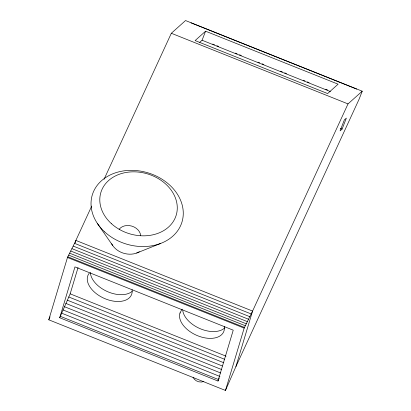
<?xml version="1.0" encoding="UTF-8"?>
<svg xmlns="http://www.w3.org/2000/svg" width="411" height="411" viewBox="0 0 411 411"><rect width="100%" height="100%" fill="white"/><g stroke="black" fill="none" stroke-linecap="round" stroke-linejoin="round"><path stroke-width="0.62" d="M104.034 179.324L171.33 33.265L185.536 20.55L362.225 91.191L359.147 99.092L235.924 366.54L225.464 390.45L48.775 319.809L67.481 257.476L74.53 243.333L91.704 206.091M75.151 242.865L75.886 240.425L252.57 311.065L235.924 366.54M59.703 317.749L74.961 266.893L233.237 330.177L217.984 381.028L59.703 317.749L70.168 293.839L78.049 267.566M225.464 390.45L244.165 328.117L252.57 311.065L348.014 103.906L362.225 91.191M199.689 42.369L202.073 40.237L205.587 31.2L338.099 84.183L327.624 93.559L195.112 40.576L205.587 31.2M342.096 129.075L346.365 118.101L344.351 119.904L340.082 130.878L342.096 129.075L340.37 128.386M48.775 319.809L50.044 316.794M217.984 381.028L218.385 380.072M219.248 378.017L218.58 379.589L60.304 316.311M136.668 253.042L160.413 243.523M191.033 22.846L356.676 89.074M212.723 44.075L214.506 44.789M216.885 45.739L218.673 46.453M235.333 53.117L237.116 53.826M239.5 54.781L241.283 55.495M257.944 62.153L259.731 62.868M262.11 63.818L263.893 64.532M280.554 71.195L282.342 71.91M284.72 72.86L286.508 73.574M303.169 80.237L304.952 80.946M307.33 81.902L309.118 82.616M325.779 89.274L327.562 89.988M202.073 40.237L330.423 91.555M171.33 33.265L348.014 103.906M74.53 243.333L251.213 313.968M73.225 246.086L249.909 316.722M71.982 248.665L248.665 319.301M70.815 251.044L247.499 321.685M69.731 253.207L246.415 323.847M68.74 255.139L245.424 325.779M67.846 256.813L244.53 327.454M67.481 257.476L244.165 328.117M180.054 312.899L180.321 313.007M70.168 293.839L226.065 356.173M68.74 296.973L224.642 359.301M67.301 300.174L223.795 362.743M65.858 303.421L222.356 365.99M64.424 306.688L221.514 369.494M63.011 309.945L220.697 372.988M61.635 313.161L219.916 376.44M97.32 223.348L112.583 245.341M139.339 251.753A17.878 14.205 16.7 0 1 111.684 243.81M132.101 289.719A23.838 14.39 24.7 0 1 105.966 299.09A23.838 14.39 24.7 0 1 89.295 273.145M224.349 326.601A23.838 14.39 24.7 0 1 201.133 336.969A23.838 14.39 24.7 0 1 179.818 313.367L181.544 310.028A23.838 14.39 24.7 0 1 182.299 309.216M132.111 291.373A23.838 14.39 24.7 0 1 107.05 291.43A23.838 14.39 24.7 0 1 90.389 272.447M224.781 327.87A23.838 14.39 24.7 0 1 200.522 328.841A23.838 14.39 24.7 0 1 182.731 310.49M119.154 229.302A11.714 9.304 16.7 0 1 131.736 226.086A11.714 9.304 16.7 0 1 140.68 235.575M203.856 381.475A7.321 5.816 16.7 0 1 193.083 377.2M104.697 231.917A46.844 37.216 16.7 0 0 181.765 222.716A46.844 37.216 16.7 0 0 124.98 170.719A46.844 37.216 16.7 0 0 104.697 231.917M111.278 223.538A39.348 31.262 16.7 0 0 176.011 215.811A39.348 31.262 16.7 0 0 128.314 172.137A39.348 31.262 16.7 0 0 111.278 223.538"/></g></svg>
